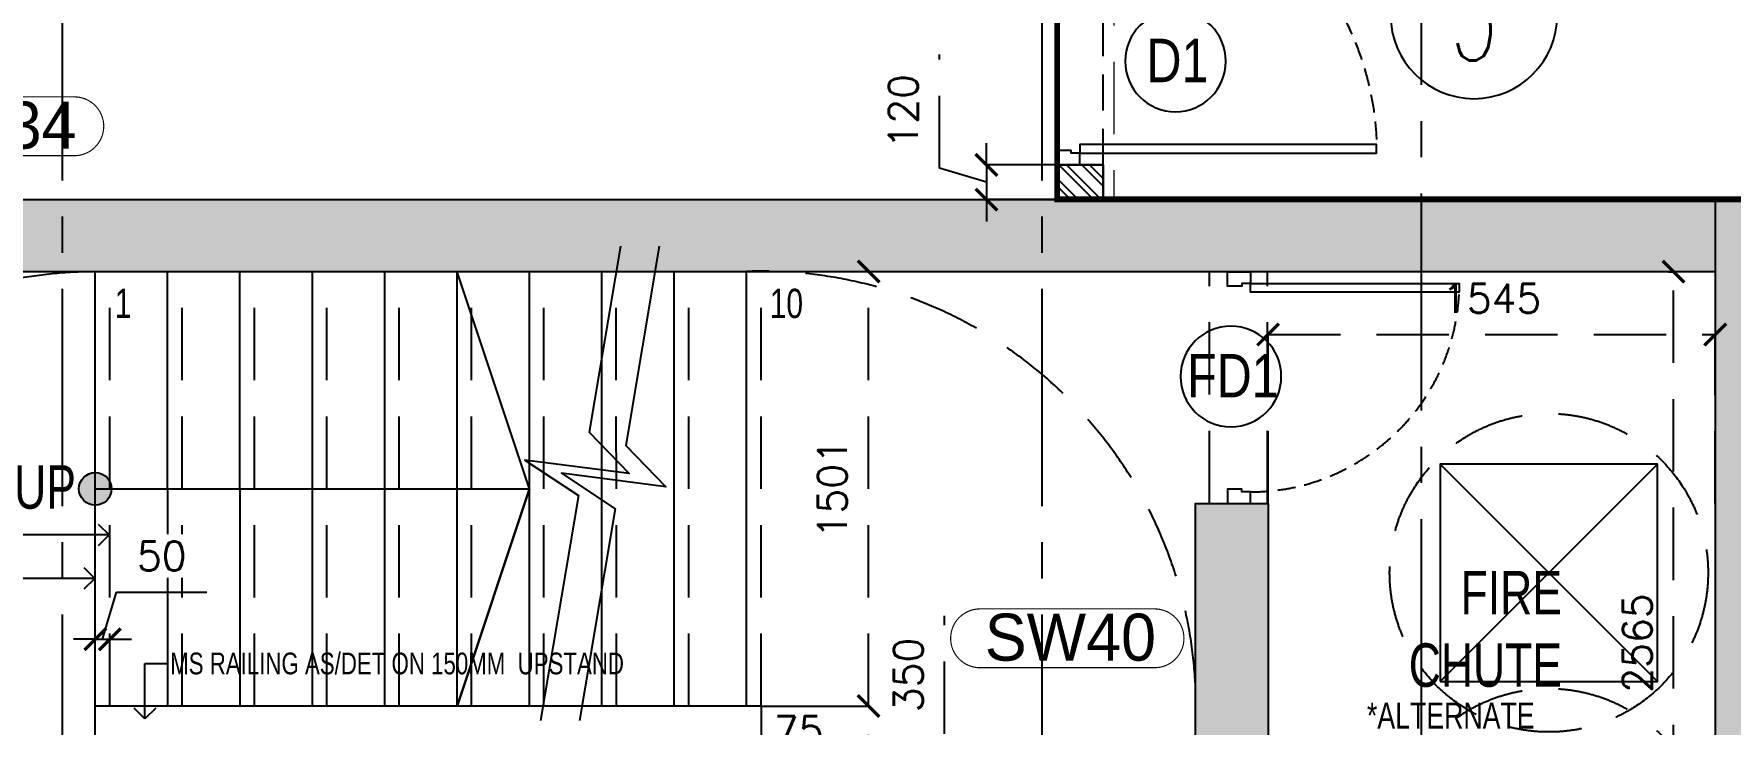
# Model space of a CAD drawing. Header units: millimetres. Extents: x 1135099 to 1230264, y -5736945 to -5695799.
# Drawn here: x 1209802 to 1215662, y -5717186 to -5714802 of the extents above; entities that cross this region are included whole.
import ezdxf
from ezdxf.enums import TextEntityAlignment as Align

# ---------------------------------------------------------------- set-up
doc = ezdxf.new("R2010")
doc.units = ezdxf.units.MM
doc.header["$LTSCALE"] = 1000
doc.header["$MEASUREMENT"] = 0
for name, pattern in [('3BHK-A$0$$1$HIDDEN', [0.375, 0.25, -0.125]), ('3BHK-A$0$AUDIT_D_120904163729-0', [0]), ('3BHK-A$0$HIDDEN', [0.375, 0.25, -0.125]), ('AUDIT_D_120904163729-0', [0]), ('T8 - TYPICAL FLOOR CORE$0$$0$HIDDEN', [0.375, 0.25, -0.125]), ('T8 - TYPICAL FLOOR CORE$0$DASHED2', [0.375, 0.25, -0.125]), ('T8 - TYPICAL FLOOR CORE$0$HIDDEN', [0.375, 0.25, -0.125]), ('T8(T9 IS SIMILAR) - DIMENSION & TEXTING$0$HIDDEN', [0.375, 0.25, -0.125]), ('T8(T9 IS SIMILAR)$0$$0$HIDDEN', [0.375, 0.25, -0.125]), ('T8(T9 IS SIMILAR)$0$HIDDEN', [0.375, 0.25, -0.125]), ('T8_REFUGE COLUMNS$0$CENTER2', [1.125, 0.75, -0.125, 0.125, -0.125])]:
    doc.linetypes.add(name, pattern=pattern)
doc.layers.get('0').update_dxf_attribs({"linetype": 'AUDIT_D_120904163729-0'})
for name, color, linetype in [('3BHK-A$0$$0$A-DOOR-FULL', 2, 'Continuous'), ('3BHK-A$0$A-HATCH -160', 251, '3BHK-A$0$AUDIT_D_120904163729-0'), ('3BHK-A$0$CUT-OUT', 49, 'Continuous'), ('T8 - TYPICAL FLOOR CORE$0$A-DIMENSIONS', 2, 'T8 - TYPICAL FLOOR CORE$0$HIDDEN'), ('T8 - TYPICAL FLOOR CORE$0$A-DOOR-FULL', 2, 'Continuous'), ('T8 - TYPICAL FLOOR CORE$0$A-FINISHED STAIRS', 1, 'Continuous'), ('T8 - TYPICAL FLOOR CORE$0$A-FLAT NOS.', 7, 'Continuous'), ('T8 - TYPICAL FLOOR CORE$0$A-RSP DOOR NO', 4, 'Continuous'), ('T8 - TYPICAL FLOOR CORE$0$A-UNFINISHED STAIRS', 30, 'T8 - TYPICAL FLOOR CORE$0$DASHED2'), ('T8 - TYPICAL FLOOR CORE$0$a-window-no', 125, 'Continuous'), ('T8 - TYPICAL FLOOR CORE$0$A_rail', 253, 'Continuous'), ('T8 - TYPICAL FLOOR CORE$0$B-AR-ANNO-E DECK FLOOR$0$a-text', 4, 'Continuous'), ('T8 - TYPICAL FLOOR CORE$0$HATCH', 8, 'Continuous'), ('T8 - TYPICAL FLOOR CORE$0$STAIRS', 1, 'Continuous'), ('T8(T9 IS SIMILAR) - DIMENSION & TEXTING$0$A-DIMENSIONS', 2, 'T8(T9 IS SIMILAR) - DIMENSION & TEXTING$0$HIDDEN'), ('T8(T9 IS SIMILAR) - DIMENSION & TEXTING$1$a-window-no', 125, 'Continuous'), ('T8(T9 IS SIMILAR)$0$S-BEAM', 20, 'T8(T9 IS SIMILAR)$0$$0$HIDDEN'), ('T8_REFUGE COLUMNS$0$A-CENTERLINE', 193, 'T8_REFUGE COLUMNS$0$CENTER2'), ('T8_REFUGE COLUMNS$1$A-RCC COLS', 3, 'Continuous'), ('T8_TYPICAL COLUMNS$0$A-RCC COLS', 3, 'Continuous')]:
    doc.layers.add(name, color=color, linetype=linetype)
for name, color, linetype, lineweight in [('3BHK-A$0$$1$A-WALL- 160', 6, 'Continuous', 30), ('T8 - TYPICAL FLOOR CORE$0$a-Text', 4, 'Continuous', 0), ('T8(T9 IS SIMILAR)$0$D&W', 8, 'Continuous', 25), ('T8(T9 IS SIMILAR)$0$SCPL BEAM', 191, 'T8(T9 IS SIMILAR)$0$$0$HIDDEN', 13), ('T8_REFUGE COLUMNS$0$A-COLUMN NO size reduce', 81, 'Continuous', 25)]:
    doc.layers.add(name, color=color, linetype=linetype, lineweight=lineweight)
doc.layers.add('A-RERA CARPET AREA', color=30, linetype='Continuous', plot=False)
doc.layers.add('T8_REFUGE COLUMNS$1$COL-HATCH', color=7, linetype='Continuous', lineweight=25, true_color=0xa3a3a3)
doc.styles.add('T8 - TYPICAL FLOOR CORE$0$ARIAL ARROW', font='swisscl.ttf')
doc.styles.add('T8 - TYPICAL FLOOR CORE$0$DIM150', font='SIMPLEX.shx', dxfattribs={"width": 0.6})
doc.styles.add('T8 - TYPICAL FLOOR CORE$0$LODHA STANDERD', font='sanss___.ttf')
doc.styles.add('T8 - TYPICAL FLOOR CORE$0$Romans 1', font='romans.shx', dxfattribs={"height": 100})
doc.styles.add('T8(T9 IS SIMILAR) - DIMENSION & TEXTING$0$Romans 1', font='romans.shx', dxfattribs={"height": 100})
doc.styles.add('T8(T9 IS SIMILAR) - DIMENSION & TEXTING$1$LODHA STANDERD', font='sanss___.ttf')
doc.styles.add('T8_REFUGE COLUMNS$0$STANDARD', font='GOTHIC.TTF')
doc.dimstyles.new('T8 - TYPICAL FLOOR CORE$0$ALPINE S', dxfattribs={"dimscale": 0, "dimtxt": 100, "dimasz": 75, "dimexe": 0, "dimexo": 0, "dimgap": 75, "dimtad": 1, "dimdec": 0, "dimzin": 0, "dimdsep": 46, "dimtxsty": 'T8 - TYPICAL FLOOR CORE$0$Romans 1', "dimblk": 'T8 - TYPICAL FLOOR CORE$0$_ArchTick', "dimcen": 0.09, "dimclrd": 256, "dimclre": 256, "dimclrt": 7, "dimadec": 0, "dimazin": 0, "dimtfac": 1, "dimtdec": 0, "dimtofl": 0, "dimtmove": 1, "dimatfit": 0, "dimldrblk": 'T8 - TYPICAL FLOOR CORE$0$_Open90', "dimfxl": 1, "dimtolj": 1, "dimtzin": 0, "dimarcsym": 0})
doc.dimstyles.new('T8(T9 IS SIMILAR) - DIMENSION & TEXTING$0$ALPINE S', dxfattribs={"dimscale": 0, "dimtxt": 100, "dimasz": 75, "dimexe": 0, "dimexo": 0, "dimgap": 75, "dimtad": 1, "dimdec": 0, "dimzin": 0, "dimdsep": 46, "dimtxsty": 'T8(T9 IS SIMILAR) - DIMENSION & TEXTING$0$Romans 1', "dimblk": 'T8(T9 IS SIMILAR) - DIMENSION & TEXTING$0$_ArchTick', "dimcen": 0.09, "dimclrd": 256, "dimclre": 256, "dimclrt": 7, "dimadec": 0, "dimazin": 0, "dimtfac": 1, "dimtdec": 0, "dimtofl": 0, "dimtmove": 1, "dimatfit": 0, "dimldrblk": 'T8(T9 IS SIMILAR) - DIMENSION & TEXTING$0$_Open90', "dimfxl": 1, "dimtolj": 1, "dimtzin": 0, "dimarcsym": 0})

# ---------------------------------------------------------------- blocks, each defined once
blk = doc.blocks.new('T8(T9 IS SIMILAR) - DIMENSION & TEXTING$1$WINDOW TAG')
at = {"layer": 'T8(T9 IS SIMILAR) - DIMENSION & TEXTING$1$a-window-no'}
blk.add_circle((0, 0), 174.1, dxfattribs=at)
at = {"layer": 'T8(T9 IS SIMILAR) - DIMENSION & TEXTING$1$a-window-no', "style": 'T8(T9 IS SIMILAR) - DIMENSION & TEXTING$1$LODHA STANDERD'}
blk.add_attdef('WINDOW', text='', height=150, dxfattribs=at).set_placement((11.3, 2.8), align=Align.MIDDLE_CENTER)
blk = doc.blocks.new('T8(T9 IS SIMILAR) - DIMENSION & TEXTING$0$_ArchTick')
at = {"color": 0, "linetype": 'ByBlock', "const_width": 0.15}
blk.add_lwpolyline([(-0.5, -0.5), (0.5, 0.5)], dxfattribs=at)
blk = doc.blocks.new('*D276')
at = {"layer": 'T8(T9 IS SIMILAR) - DIMENSION & TEXTING$0$A-DIMENSIONS', "lineweight": -2, "transparency": 16777216}
for p, q in [((1212930.4, -5715266.2), (1212930.4, -5714873.3)), ((1213092.9, -5715255), (1213092.9, -5715180)), ((1213092.9, -5715255), (1213092.9, -5715374.9)), ((1213092.9, -5715314.9), (1212930.4, -5715266.2)), ((1213092.9, -5715374.9), (1213092.9, -5715449.9))]:
    blk.add_line(p, q, dxfattribs=at)
at = {"layer": 'T8(T9 IS SIMILAR) - DIMENSION & TEXTING$0$A-DIMENSIONS', "linetype": 'T8(T9 IS SIMILAR) - DIMENSION & TEXTING$0$HIDDEN', "lineweight": -2, "transparency": 16777216}
for p, q in [((1213337.2, -5715255), (1213092.9, -5715255)), ((1213337.2, -5715374.9), (1213092.9, -5715374.9))]:
    blk.add_line(p, q, dxfattribs=at)
at = {"layer": 'T8(T9 IS SIMILAR) - DIMENSION & TEXTING$0$A-DIMENSIONS', "linetype": 'ByBlock', "lineweight": -2, "transparency": 16777216, "xscale": 75, "yscale": 75, "zscale": 75}
for p, rotation in [((1213092.9, -5715255), 270), ((1213092.9, -5715374.9), 90)]:
    blk.add_blockref('T8(T9 IS SIMILAR) - DIMENSION & TEXTING$0$_ArchTick', p, dxfattribs=dict(at, rotation=rotation))
at = {"layer": 'T8(T9 IS SIMILAR) - DIMENSION & TEXTING$0$A-DIMENSIONS', "color": 7, "linetype": 'ByBlock', "transparency": 16777216, "insert": (1212805.4, -5715069.8), "char_height": 100, "attachment_point": 5, "rotation": 90, "style": 'T8(T9 IS SIMILAR) - DIMENSION & TEXTING$0$Romans 1'}
blk.add_mtext('\\A1;120', dxfattribs=at)
blk = doc.blocks.new('T8(T9 IS SIMILAR) - DIMENSION & TEXTING$0$_Open90')
at = {"color": 0, "linetype": 'ByBlock', "lineweight": -2}
for p, q in [((0, 0), (-1, 0)), ((-0.5, 0.5), (0, 0)), ((0, 0), (-0.5, -0.5))]:
    blk.add_line(p, q, dxfattribs=at)
blk = doc.blocks.new('T8_REFUGE COLUMNS')
at = {"layer": 'T8_REFUGE COLUMNS$1$COL-HATCH', "linetype": 'ByBlock'}
h = blk.add_hatch(color=256, dxfattribs=at)
h.dxf.hatch_style = 1
h.paths.add_polyline_path([(1215612.1, -5715624.9), (1207452.1, -5715624.9), (1207452.1, -5715374.9), (1215612.1, -5715374.9)])
h = blk.add_hatch(color=256, dxfattribs=at)
h.dxf.hatch_style = 1
h.paths.add_polyline_path([(1215612.1, -5719609.9), (1215862.1, -5719609.9), (1215862.1, -5715374.9), (1215612.1, -5715374.9)])
h = blk.add_hatch(color=256, dxfattribs=at)
h.dxf.hatch_style = 1
h.paths.add_polyline_path([(1214067.1, -5718349.9), (1213817.1, -5718349.9), (1213817.1, -5716424.9), (1214067.1, -5716424.9)])
at = {"layer": 'T8_REFUGE COLUMNS$0$A-CENTERLINE'}
for p, q in [((1214597.1, -5722853.5), (1214597.1, -5698299.6)), ((1209902.1, -5728808.5), (1209902.1, -5698573.6)), ((1213287.1, -5728808.5), (1213287.1, -5698573.6))]:
    blk.add_line(p, q, dxfattribs=at)
at = {"layer": 'T8_REFUGE COLUMNS$0$A-COLUMN NO size reduce', "linetype": 'ByBlock', "const_width": 3.9}
for points in [[(1209343.2, -5715223.3, -1), (1209343.2, -5715020.1), (1209943.4, -5715020.1, -1), (1209943.4, -5715223.3)], [(1213072.2, -5716991.9, -1), (1213072.2, -5716788.7), (1213675.1, -5716788.7, -1), (1213675.1, -5716991.9)]]:
    blk.add_lwpolyline(points, format="xyb", close=True, dxfattribs=at)
at = {"layer": 'T8_REFUGE COLUMNS$1$A-RCC COLS', "linetype": 'ByBlock'}
for points in [[(1215612.1, -5715624.9), (1207452.1, -5715624.9), (1207452.1, -5715374.9), (1215612.1, -5715374.9)], [(1215612.1, -5719609.9), (1215862.1, -5719609.9), (1215862.1, -5715374.9), (1215612.1, -5715374.9)], [(1214067.1, -5718349.9), (1213817.1, -5718349.9), (1213817.1, -5716424.9), (1214067.1, -5716424.9)]]:
    blk.add_lwpolyline(points, close=True, dxfattribs=at)
at = {"layer": 'T8_REFUGE COLUMNS$0$A-COLUMN NO size reduce', "linetype": 'ByBlock', "char_height": 162.5, "attachment_point": 1, "style": 'T8_REFUGE COLUMNS$0$STANDARD'}
for s, insert in [('SW34', (1209359.4, -5715036.3)), ('SW40', (1213088.5, -5716805))]:
    blk.add_mtext_dynamic_manual_height_columns(s, width=444.685, gutter_width=500, heights=[0], dxfattribs=dict(at, insert=insert))
blk = doc.blocks.new('T8_TYPICAL COLUMNS')
at = {"layer": 'T8_TYPICAL COLUMNS$0$A-RCC COLS', "linetype": 'ByBlock'}
blk.add_blockref('T8_REFUGE COLUMNS', (0, 0), dxfattribs=at)
blk = doc.blocks.new('*U677')
for points in [[(0, 0), (0, 1025), (30, 1025), (30, 0)], [(-40, 0), (0, 0), (0, -30), (10, -30), (10, -80), (-40, -80)], [(1065, 0), (1025, 0), (1025, -30), (1015, -30), (1015, -80), (1065, -80)]]:
    blk.add_lwpolyline(points, close=True)
at = {"color": 0, "linetype": 'ByBlock', "ltscale": 0.25}
blk.add_arc((-1.5, -0.6), 1026.5, 0.03474, 87.62699, dxfattribs=at)
blk = doc.blocks.new('3BHK-A')
at = {"layer": '3BHK-A$0$A-HATCH -160', "linetype": 'ByBlock'}
h = blk.add_hatch(dxfattribs=at)
h.set_pattern_fill('ANSI32', color=256, scale=150)
h.set_pattern_definition([(45, (-0.65, 934.464), (-39.77475644, 39.77475644), []), (45, (25.864, 934.464), (-39.77475644, 39.77475644), [])])
h.paths.add_polyline_path([(1199047.4, -5715373.6), (1199207.4, -5715373.6), (1199207.4, -5715253.8), (1199047.4, -5715253.8)])
at = {"layer": '3BHK-A$0$$1$A-WALL- 160', "linetype": 'ByBlock', "elevation": -0.5}
blk.add_lwpolyline([(1199207.4, -5715374.9), (1199207.4, -5715255), (1199047.4, -5715255), (1199047.4, -5715374.9)], dxfattribs=at)
at = {"layer": '3BHK-A$0$CUT-OUT', "linetype": '3BHK-A$0$HIDDEN', "ltscale": 0.5, "elevation": -0.5}
blk.add_lwpolyline([(1199207.4, -5715255), (1199047.4, -5715255), (1199047.4, -5714149.9), (1199207.4, -5714149.9)], close=True, dxfattribs=at)
at = {"layer": '3BHK-A$0$$0$A-DOOR-FULL', "linetype": '3BHK-A$0$$1$HIDDEN', "rotation": 90}
blk.add_blockref('*U677', (1199127.4, -5715214.9, -0.5), dxfattribs=at)
blk = doc.blocks.new('*U839')
for points in [[(0, 0), (0, 720.4), (30, 720.4), (30, 0)], [(-40, 0), (0, 0), (0, -30), (10, -30), (10, -80), (-40, -80)], [(760.4, 0), (720.4, 0), (720.4, -30), (710.4, -30), (710.4, -80), (760.4, -80)]]:
    blk.add_lwpolyline(points, close=True)
at = {"color": 0, "linetype": 'ByBlock', "ltscale": 0.25}
blk.add_arc((-1.1, -0.4), 721.5, 0.03474, 87.62699, dxfattribs=at)
blk = doc.blocks.new('T8 - TYPICAL FLOOR CORE$0$WINDOW TAG')
at = {"layer": 'T8 - TYPICAL FLOOR CORE$0$a-window-no'}
blk.add_circle((0, 0), 174.1, dxfattribs=at)
at = {"layer": 'T8 - TYPICAL FLOOR CORE$0$a-window-no', "style": 'T8 - TYPICAL FLOOR CORE$0$LODHA STANDERD'}
blk.add_attdef('WINDOW', text='', height=150, dxfattribs=at).set_placement((11.3, 2.8), align=Align.MIDDLE_CENTER)
blk = doc.blocks.new('T8 - TYPICAL FLOOR CORE$0$A$C29262D9E')
at = {"layer": 'T8 - TYPICAL FLOOR CORE$0$STAIRS'}
h = blk.add_hatch(color=7, dxfattribs=at)
edge = h.paths.add_edge_path()
edge.add_arc((0, 0), 0.075, 0, 360)
at = {"layer": 'T8 - TYPICAL FLOOR CORE$0$STAIRS', "color": 7}
blk.add_circle((0, 0), 0.075, dxfattribs=at)
blk = doc.blocks.new('T8 - TYPICAL FLOOR CORE$0$_ArchTick')
at = {"color": 0, "linetype": 'ByBlock', "const_width": 0.15}
blk.add_lwpolyline([(-0.5, -0.5), (0.5, 0.5)], dxfattribs=at)
blk = doc.blocks.new('*D905')
at = {"layer": 'T8 - TYPICAL FLOOR CORE$0$A-DIMENSIONS', "linetype": 'T8 - TYPICAL FLOOR CORE$0$HIDDEN', "lineweight": -2, "transparency": 16777216}
for p, q in [((1215450.2, -5715624), (1215468.1, -5715624)), ((1215450.2, -5718188.9), (1215468.1, -5718188.9))]:
    blk.add_line(p, q, dxfattribs=at)
at = {"layer": 'T8 - TYPICAL FLOOR CORE$0$A-DIMENSIONS', "lineweight": -2, "transparency": 16777216}
blk.add_line((1215468.1, -5718188.9), (1215468.1, -5715624), dxfattribs=at)
at = {"layer": 'T8 - TYPICAL FLOOR CORE$0$A-DIMENSIONS', "linetype": 'ByBlock', "lineweight": -2, "transparency": 16777216, "xscale": 75, "yscale": 75, "zscale": 75}
for p, rotation in [((1215468.1, -5715624), 90), ((1215468.1, -5718188.9), 270)]:
    blk.add_blockref('T8 - TYPICAL FLOOR CORE$0$_ArchTick', p, dxfattribs=dict(at, rotation=rotation))
at = {"layer": 'T8 - TYPICAL FLOOR CORE$0$A-DIMENSIONS', "color": 7, "linetype": 'ByBlock', "transparency": 16777216, "insert": (1215343.1, -5716906.5), "char_height": 100, "attachment_point": 5, "rotation": 90, "style": 'T8 - TYPICAL FLOOR CORE$0$Romans 1'}
blk.add_mtext('\\A1;2565', dxfattribs=at)
blk = doc.blocks.new('T8 - TYPICAL FLOOR CORE$0$_Open90')
at = {"color": 0, "linetype": 'ByBlock', "lineweight": -2}
for p, q in [((0, 0), (-1, 0)), ((-0.5, 0.5), (0, 0)), ((0, 0), (-0.5, -0.5))]:
    blk.add_line(p, q, dxfattribs=at)
blk = doc.blocks.new('T8 - TYPICAL FLOOR CORE$0$Door-Tag')
at = {"layer": 'T8 - TYPICAL FLOOR CORE$0$A-RSP DOOR NO'}
blk.add_circle((0, 0.0009), 0.16, dxfattribs=at)
at = {"layer": 'T8 - TYPICAL FLOOR CORE$0$A-RSP DOOR NO', "style": 'T8 - TYPICAL FLOOR CORE$0$DIM150', "width": 0.6}
blk.add_attdef('DOOR-NO', text='', height=0.16, dxfattribs=at).set_placement((258.6178, 64.0008), align=Align.MIDDLE_CENTER)
blk = doc.blocks.new('*D849')
at = {"layer": 'T8 - TYPICAL FLOOR CORE$0$A-DIMENSIONS', "linetype": 'T8 - TYPICAL FLOOR CORE$0$HIDDEN', "lineweight": -2, "transparency": 16777216}
for p, q in [((1214067.1, -5716424.9), (1214067.1, -5715841.3)), ((1215612.1, -5716424.9), (1215612.1, -5715841.3))]:
    blk.add_line(p, q, dxfattribs=at)
at = {"layer": 'T8 - TYPICAL FLOOR CORE$0$A-DIMENSIONS', "lineweight": -2, "transparency": 16777216}
blk.add_line((1214067.1, -5715841.3), (1215612.1, -5715841.3), dxfattribs=at)
at = {"layer": 'T8 - TYPICAL FLOOR CORE$0$A-DIMENSIONS', "linetype": 'ByBlock', "lineweight": -2, "transparency": 16777216, "xscale": 75, "yscale": 75, "zscale": 75, "rotation": 180}
blk.add_blockref('T8 - TYPICAL FLOOR CORE$0$_ArchTick', (1214067.1, -5715841.3), dxfattribs=at)
at = {"layer": 'T8 - TYPICAL FLOOR CORE$0$A-DIMENSIONS', "linetype": 'ByBlock', "lineweight": -2, "transparency": 16777216, "xscale": 75, "yscale": 75, "zscale": 75}
blk.add_blockref('T8 - TYPICAL FLOOR CORE$0$_ArchTick', (1215612.1, -5715841.3), dxfattribs=at)
at = {"layer": 'T8 - TYPICAL FLOOR CORE$0$A-DIMENSIONS', "color": 7, "linetype": 'ByBlock', "transparency": 16777216, "insert": (1214839.6, -5715716.3), "char_height": 100, "attachment_point": 5, "style": 'T8 - TYPICAL FLOOR CORE$0$Romans 1'}
blk.add_mtext('\\A1;1545', dxfattribs=at)
blk = doc.blocks.new('*D854')
at = {"layer": 'T8 - TYPICAL FLOOR CORE$0$A-DIMENSIONS', "lineweight": -2, "transparency": 16777216}
for p, q in [((1212240.9, -5717293), (1212165.9, -5717293)), ((1212315.9, -5717293), (1212390.9, -5717293))]:
    blk.add_line(p, q, dxfattribs=at)
at = {"layer": 'T8 - TYPICAL FLOOR CORE$0$A-DIMENSIONS', "linetype": 'T8 - TYPICAL FLOOR CORE$0$HIDDEN', "lineweight": -2, "transparency": 16777216}
for p, q in [((1212240.9, -5717299), (1212240.9, -5717293)), ((1212315.9, -5717299), (1212315.9, -5717293))]:
    blk.add_line(p, q, dxfattribs=at)
at = {"layer": 'T8 - TYPICAL FLOOR CORE$0$A-DIMENSIONS', "linetype": 'ByBlock', "lineweight": -2, "transparency": 16777216, "xscale": 75, "yscale": 75, "zscale": 75}
blk.add_blockref('T8 - TYPICAL FLOOR CORE$0$_ArchTick', (1212240.9, -5717293), dxfattribs=at)
at = {"layer": 'T8 - TYPICAL FLOOR CORE$0$A-DIMENSIONS', "linetype": 'ByBlock', "lineweight": -2, "transparency": 16777216, "xscale": 75, "yscale": 75, "zscale": 75, "rotation": 180}
blk.add_blockref('T8 - TYPICAL FLOOR CORE$0$_ArchTick', (1212315.9, -5717293), dxfattribs=at)
at = {"layer": 'T8 - TYPICAL FLOOR CORE$0$A-DIMENSIONS', "color": 7, "linetype": 'ByBlock', "transparency": 16777216, "insert": (1212445.7, -5717208.9), "char_height": 100, "attachment_point": 5, "style": 'T8 - TYPICAL FLOOR CORE$0$Romans 1'}
blk.add_mtext('\\A1;75', dxfattribs=at)
blk = doc.blocks.new('*D864')
at = {"layer": 'T8 - TYPICAL FLOOR CORE$0$A-DIMENSIONS', "linetype": 'T8 - TYPICAL FLOOR CORE$0$HIDDEN', "lineweight": -2, "transparency": 16777216}
for p, q in [((1212315.9, -5715623.2), (1212687.2, -5715623.2)), ((1212315.9, -5717124.1), (1212687.2, -5717124.1))]:
    blk.add_line(p, q, dxfattribs=at)
at = {"layer": 'T8 - TYPICAL FLOOR CORE$0$A-DIMENSIONS', "lineweight": -2, "transparency": 16777216}
blk.add_line((1212687.2, -5717124.1), (1212687.2, -5715623.2), dxfattribs=at)
at = {"layer": 'T8 - TYPICAL FLOOR CORE$0$A-DIMENSIONS', "linetype": 'ByBlock', "lineweight": -2, "transparency": 16777216, "xscale": 75, "yscale": 75, "zscale": 75}
for p, rotation in [((1212687.2, -5715623.2), 90), ((1212687.2, -5717124.1), 270)]:
    blk.add_blockref('T8 - TYPICAL FLOOR CORE$0$_ArchTick', p, dxfattribs=dict(at, rotation=rotation))
at = {"layer": 'T8 - TYPICAL FLOOR CORE$0$A-DIMENSIONS', "color": 7, "linetype": 'ByBlock', "transparency": 16777216, "insert": (1212562.2, -5716373.7), "char_height": 100, "attachment_point": 5, "rotation": 90, "style": 'T8 - TYPICAL FLOOR CORE$0$Romans 1'}
blk.add_mtext('\\A1;1501', dxfattribs=at)
blk = doc.blocks.new('*D865')
at = {"layer": 'T8 - TYPICAL FLOOR CORE$0$A-DIMENSIONS', "lineweight": -2, "transparency": 16777216}
for p, q in [((1212949.7, -5717220.3), (1212949.7, -5716813.2)), ((1212687.2, -5717124.1), (1212687.2, -5717049.1)), ((1212687.2, -5717474), (1212687.2, -5717124.1)), ((1212687.2, -5717299), (1212949.7, -5717220.3)), ((1212687.2, -5717474), (1212687.2, -5717549))]:
    blk.add_line(p, q, dxfattribs=at)
at = {"layer": 'T8 - TYPICAL FLOOR CORE$0$A-DIMENSIONS', "linetype": 'T8 - TYPICAL FLOOR CORE$0$HIDDEN', "lineweight": -2, "transparency": 16777216}
for p, q in [((1212501.6, -5717124.1), (1212687.2, -5717124.1)), ((1212501.6, -5717474), (1212687.2, -5717474))]:
    blk.add_line(p, q, dxfattribs=at)
at = {"layer": 'T8 - TYPICAL FLOOR CORE$0$A-DIMENSIONS', "linetype": 'ByBlock', "lineweight": -2, "transparency": 16777216, "xscale": 75, "yscale": 75, "zscale": 75}
for p, rotation in [((1212687.2, -5717124.1), 270), ((1212687.2, -5717474), 90)]:
    blk.add_blockref('T8 - TYPICAL FLOOR CORE$0$_ArchTick', p, dxfattribs=dict(at, rotation=rotation))
at = {"layer": 'T8 - TYPICAL FLOOR CORE$0$A-DIMENSIONS', "color": 7, "linetype": 'ByBlock', "transparency": 16777216, "insert": (1212824.7, -5717016.7), "char_height": 100, "attachment_point": 5, "rotation": 90, "style": 'T8 - TYPICAL FLOOR CORE$0$Romans 1'}
blk.add_mtext('\\A1;350', dxfattribs=at)
blk = doc.blocks.new('*D886')
at = {"lineweight": -2, "transparency": 16777216}
for p, q in [((1210040.9, -5716893.6), (1210089.6, -5716731.1)), ((1210089.6, -5716731.1), (1210401.6, -5716731.1)), ((1210015.9, -5716893.6), (1209940.9, -5716893.6)), ((1210015.9, -5716893.6), (1210065.9, -5716893.6)), ((1210065.9, -5716893.6), (1210140.9, -5716893.6))]:
    blk.add_line(p, q, dxfattribs=at)
at = {"linetype": 'T8 - TYPICAL FLOOR CORE$0$HIDDEN', "lineweight": -2, "transparency": 16777216}
for p, q in [((1210015.9, -5717124), (1210015.9, -5716893.6)), ((1210065.9, -5717124), (1210065.9, -5716893.6))]:
    blk.add_line(p, q, dxfattribs=at)
at = {"linetype": 'ByBlock', "lineweight": -2, "transparency": 16777216, "xscale": 75, "yscale": 75, "zscale": 75}
blk.add_blockref('T8 - TYPICAL FLOOR CORE$0$_ArchTick', (1210015.9, -5716893.6), dxfattribs=at)
at = {"linetype": 'ByBlock', "lineweight": -2, "transparency": 16777216, "xscale": 75, "yscale": 75, "zscale": 75, "rotation": 180}
blk.add_blockref('T8 - TYPICAL FLOOR CORE$0$_ArchTick', (1210065.9, -5716893.6), dxfattribs=at)
at = {"color": 7, "linetype": 'ByBlock', "transparency": 16777216, "insert": (1210245.6, -5716606.1), "char_height": 100, "attachment_point": 5, "style": 'T8 - TYPICAL FLOOR CORE$0$Romans 1', "bg_fill": 3, "box_fill_scale": 1.25, "bg_fill_color": 256, "bg_fill_true_color": 13158600, "bg_fill_transparency": 0}
blk.add_mtext('\\A1;50', dxfattribs=at)
blk = doc.blocks.new('T8(T9 IS SIMILAR) - DIMENSION & TEXTING')
at = {"layer": 'T8(T9 IS SIMILAR) - DIMENSION & TEXTING$1$a-window-no'}
ref = blk.add_blockref('T8(T9 IS SIMILAR) - DIMENSION & TEXTING$1$WINDOW TAG', (1213746.1, -5714897), dxfattribs=dict(at, xscale=-1))
ref.add_attrib('WINDOW', 'D1', dxfattribs={"height": 150, "style": 'T8(T9 IS SIMILAR) - DIMENSION & TEXTING$1$LODHA STANDERD', "width": 0.8}).set_placement((1213753, -5714894.2), align=Align.MIDDLE_CENTER)
at = {"layer": 'T8(T9 IS SIMILAR) - DIMENSION & TEXTING$0$A-DIMENSIONS', "linetype": 'ByBlock'}
dim = blk.add_linear_dim(base=(1213092.9, -5715374.9), p1=(1213337.2, -5715255), p2=(1213337.2, -5715374.9), angle=90, dimstyle='T8(T9 IS SIMILAR) - DIMENSION & TEXTING$0$ALPINE S', override={"dimscale": 1, "dimfxl": 5, "dimarcsym": 1}, dxfattribs=at)
dim.commit()
dim.dimension.update_dxf_attribs({"geometry": '*D276', "text_midpoint": (1212805.4, -5715191.2)})
blk = doc.blocks.new('T8 - TYPICAL FLOOR CORE')
at = {"linetype": 'ByBlock'}
for p, q in [((1214662.3, -5716288.9), (1215412.3, -5717038.9)), ((1215412.3, -5716288.9), (1214662.3, -5717038.9))]:
    blk.add_line(p, q, dxfattribs=at)
blk.add_lwpolyline([(1214662.3, -5717038.9), (1215412.3, -5717038.9), (1215412.3, -5716288.9), (1214662.3, -5716288.9)], close=True, dxfattribs=at)
at = {"linetype": 'T8 - TYPICAL FLOOR CORE$0$$0$HIDDEN'}
for centre in [(1215037.3, -5716663.9), (1215037.3, -5717613.9)]:
    blk.add_circle(centre, 550, dxfattribs=at)
at = {"layer": 'T8 - TYPICAL FLOOR CORE$0$A-FINISHED STAIRS'}
for p, q in [((1210015.9, -5717124, 0.4), (1210015.7, -5715624)), ((1210265.9, -5717124, 0.4), (1210265.7, -5715624)), ((1210515.9, -5717124, 0.4), (1210515.7, -5715624)), ((1210765.9, -5717124, 0.4), (1210765.7, -5715624)), ((1211015.9, -5717124, 0.4), (1211015.7, -5715624)), ((1211265.9, -5717124, 0.4), (1211265.7, -5715624)), ((1211515.9, -5717124, 0.4), (1211515.7, -5715624)), ((1211765.9, -5717124, 0.4), (1211765.7, -5715624)), ((1212015.9, -5717124, 0.4), (1212015.7, -5715624)), ((1212265.9, -5717124, 0.4), (1212265.7, -5715624))]:
    blk.add_line(p, q, dxfattribs=at)
at = {"layer": 'T8 - TYPICAL FLOOR CORE$0$A-UNFINISHED STAIRS', "linetype": 'T8 - TYPICAL FLOOR CORE$0$HIDDEN'}
for p, q in [((1210065.9, -5717124, 0.4), (1210065.7, -5715624)), ((1210315.9, -5717124, 0.4), (1210315.7, -5715624)), ((1210565.9, -5717124, 0.4), (1210565.7, -5715624)), ((1210815.9, -5717124, 0.4), (1210815.7, -5715624)), ((1211065.9, -5717124, 0.4), (1211065.7, -5715624)), ((1211315.9, -5717124, 0.4), (1211315.7, -5715624)), ((1211565.9, -5717124, 0.4), (1211565.7, -5715624)), ((1211815.9, -5717124, 0.4), (1211815.7, -5715624)), ((1212065.9, -5717124, 0.4), (1212065.7, -5715624)), ((1212315.9, -5717124, 0.4), (1212315.7, -5715624))]:
    blk.add_line(p, q, dxfattribs=at)
at = {"layer": 'T8 - TYPICAL FLOOR CORE$0$A_rail'}
blk.add_lwpolyline([(1212315.9, -5717474), (1210015.9, -5717474), (1210015.9, -5717124), (1212315.9, -5717124)], close=True, dxfattribs=at)
at = {"layer": 'T8 - TYPICAL FLOOR CORE$0$HATCH', "linetype": 'T8 - TYPICAL FLOOR CORE$0$HIDDEN'}
for centre, radius, start, end in [((1210017.8, -5717128.5), 1504.6, 91.98388, 176.71689), ((1212315.2, -5717125.2), 1502.8, 3.12739, 91.88522)]:
    blk.add_arc(centre, radius, start, end, dxfattribs=at)
at = {"layer": 'T8 - TYPICAL FLOOR CORE$0$STAIRS', "color": 7}
for points in [[(1211829.9, -5715535.7), (1211721.9, -5716177.9), (1211860.3, -5716320.6), (1211499.5, -5716274.5), (1211685.1, -5716396.7), (1211554.3, -5717174)], [(1211963.9, -5715535.7), (1211848.2, -5716223.8), (1211986.5, -5716366.5), (1211625.8, -5716320.4), (1211811.4, -5716442.6), (1211688.3, -5717174)]]:
    blk.add_lwpolyline(points, dxfattribs=at)
at = {"layer": 'T8 - TYPICAL FLOOR CORE$0$STAIRS', "color": 7, "elevation": 0}
blk.add_lwpolyline([(1210015.8, -5716374), (1211515.8, -5716374.1), (1211265.9, -5717124.1), (1211515.8, -5716374.1), (1211265.7, -5715624.1)], dxfattribs=at)
at = {"layer": 'T8 - TYPICAL FLOOR CORE$0$A-DOOR-FULL', "linetype": 'T8 - TYPICAL FLOOR CORE$0$HIDDEN', "rotation": 270}
blk.add_blockref('*U839', (1214007.1, -5715664.2), dxfattribs=at)
at = {"layer": 'T8 - TYPICAL FLOOR CORE$0$A-FLAT NOS.'}
ref = blk.add_blockref('T8 - TYPICAL FLOOR CORE$0$Door-Tag', (1214778.6, -5714736.7), dxfattribs=dict(at, xscale=-1800, yscale=1800, zscale=1800, rotation=180))
ref.add_attrib('DOOR-NO', '3', dxfattribs={"layer": 'T8 - TYPICAL FLOOR CORE$0$A-RSP DOOR NO', "height": 315, "style": 'T8 - TYPICAL FLOOR CORE$0$DIM150', "width": 0.6}).set_placement((1214778.6, -5714736.7), align=Align.MIDDLE_CENTER)
at = {"layer": 'T8 - TYPICAL FLOOR CORE$0$a-window-no'}
ref = blk.add_blockref('T8 - TYPICAL FLOOR CORE$0$WINDOW TAG', (1213938.9, -5715985.9, -0.7), dxfattribs=dict(at, xscale=-1))
ref.add_attrib('WINDOW', 'FD1', dxfattribs={"height": 150, "style": 'T8 - TYPICAL FLOOR CORE$0$LODHA STANDERD', "width": 0.8}).set_placement((1213945.7, -5715983.1, -0.7), align=Align.MIDDLE_CENTER)
at = {"layer": 'T8 - TYPICAL FLOOR CORE$0$B-AR-ANNO-E DECK FLOOR$0$a-text', "xscale": 750, "yscale": 750, "zscale": 750}
blk.add_blockref('T8 - TYPICAL FLOOR CORE$0$A$C29262D9E', (1210015.7, -5716374, -0.2), dxfattribs=at)
at = {"layer": 'T8 - TYPICAL FLOOR CORE$0$a-Text', "linetype": 'ByBlock', "style": 'T8 - TYPICAL FLOOR CORE$0$ARIAL ARROW'}
for s, height, p in [('1', 101.2, (1210082.7, -5715783.6)), ('10', 101.25, (1212345.4, -5715784.2)), ('MS RAILING AS/DET ON 150MM  UPSTAND', 75, (1210274.5, -5717014.7))]:
    blk.add_text(s, height=height, dxfattribs=at).set_placement(p)
at = {"layer": 'T8 - TYPICAL FLOOR CORE$0$a-Text', "linetype": 'ByBlock', "char_height": 150, "width": 821.633, "style": 'T8 - TYPICAL FLOOR CORE$0$ARIAL ARROW'}
for s, insert, attachment_point in [('\\pi316.99285;UP', (1209418.6, -5716444.8), 7), ('FIRE CHUTE', (1215082.6, -5717059.9), 9)]:
    blk.add_mtext(s, dxfattribs=dict(at, insert=insert, attachment_point=attachment_point))
at = {"layer": 'T8 - TYPICAL FLOOR CORE$0$a-Text', "linetype": 'ByBlock', "insert": (1214216.1, -5717112.1), "char_height": 90, "attachment_point": 1, "style": 'T8 - TYPICAL FLOOR CORE$0$ARIAL ARROW'}
blk.add_mtext_dynamic_manual_height_columns('\\pi192.87618;*ALTERNATE \\P\\pi33.22349;CUTOUTS AT EVERY \\P\\pi190.13371;3RD FLOORS \\P\\pi107.38797;STARTING FROM \\P\\pi248.37421;GRND FLR ', width=942.325, gutter_width=500, heights=[0], dxfattribs=at)
at = {"layer": 'T8 - TYPICAL FLOOR CORE$0$A-DIMENSIONS', "linetype": 'ByBlock'}
for base, p1, p2, angle, picture, middle in [((1212687.2, -5715623.2), (1212315.9, -5717124.1), (1212315.9, -5715623.2), 270, '*D864', (1212562.2, -5716373.7)), ((1215468.1, -5715624), (1215450.2, -5718188.9), (1215450.2, -5715624), 90, '*D905', (1215343.1, -5716906.5)), ((1212687.2, -5717124.1), (1212501.6, -5717474), (1212501.6, -5717124.1), 90, '*D865', (1212824.7, -5717145.3))]:
    dim = blk.add_linear_dim(base=base, p1=p1, p2=p2, angle=angle, dimstyle='T8 - TYPICAL FLOOR CORE$0$ALPINE S', override={"dimscale": 1, "dimfxl": 5, "dimarcsym": 1}, dxfattribs=at)
    dim.commit()
    dim.dimension.update_dxf_attribs({"geometry": picture, "text_midpoint": middle})
dim = blk.add_linear_dim(base=(1215612.1, -5715841.3), p1=(1214067.1, -5716424.9), p2=(1215612.1, -5716424.9), dimstyle='T8 - TYPICAL FLOOR CORE$0$ALPINE S', override={"dimscale": 1, "dimfxl": 5, "dimarcsym": 1}, dxfattribs=at)
dim.commit()
dim.dimension.update_dxf_attribs({"geometry": '*D849', "text_midpoint": (1214839.6, -5715716.3)})
dim = blk.add_linear_dim(base=(1212315.9, -5717293), p1=(1212240.9, -5717299), p2=(1212315.9, -5717299), dimstyle='T8 - TYPICAL FLOOR CORE$0$ALPINE S', override={"dimscale": 1, "dimfxl": 5, "dimarcsym": 1}, dxfattribs=at)
dim.commit()
dim.dimension.update_dxf_attribs({"geometry": '*D854', "text_midpoint": (1212445.7, -5717333.9), "dimtype": 128})
blk.add_leader([(1210187.2, -5717168.6), (1210187.2, -5716976.8), (1210268.2, -5716976.8)], dimstyle='T8 - TYPICAL FLOOR CORE$0$ALPINE S', override={"dimscale": 1, "dimfxl": 5, "dimarcsym": 1}, dxfattribs=at)
at = {"linetype": 'ByBlock'}
dim = blk.add_linear_dim(base=(1210065.9, -5716893.6), p1=(1210015.9, -5717124), p2=(1210065.9, -5717124, 0.4), dimstyle='T8 - TYPICAL FLOOR CORE$0$ALPINE S', override={"dimscale": 1, "dimfxl": 5, "dimtfill": 1, "dimarcsym": 1}, dxfattribs=at)
dim.commit()
dim.dimension.update_dxf_attribs({"geometry": '*D886', "text_midpoint": (1210164.6, -5716606.1)})
for points in [[(1210063.8, -5716533), (1209640.9, -5716533)], [(1210013.8, -5716683.2), (1209640.9, -5716683.2)]]:
    blk.add_leader(points, dimstyle='T8 - TYPICAL FLOOR CORE$0$ALPINE S', override={"dimscale": 1, "dimtad": 0, "dimfxl": 5, "dimtfill": 1, "dimarcsym": 1}, dxfattribs=at)
blk = doc.blocks.new('T8(T9 IS SIMILAR)')
at = {"layer": 'T8(T9 IS SIMILAR)$0$D&W', "linetype": 'ByBlock', "xscale": -1}
blk.add_blockref('3BHK-A', (2412544.6, 0, 0.5), dxfattribs=at)
at = {"layer": 'T8(T9 IS SIMILAR)$0$D&W', "linetype": 'ByBlock'}
blk.add_blockref('T8 - TYPICAL FLOOR CORE', (0, 0), dxfattribs=at)
at = {"layer": 'T8(T9 IS SIMILAR)$0$S-BEAM'}
for p, q in [((1213864.9, -5716423.4, -1), (1213864.9, -5715623.4, -1.8)), ((1214064.9, -5716423.4, -1), (1214064.9, -5715623.4, -1.8))]:
    blk.add_line(p, q, dxfattribs=at)
at = {"layer": 'T8(T9 IS SIMILAR)$0$SCPL BEAM', "linetype": 'T8(T9 IS SIMILAR)$0$HIDDEN'}
for p, q in [((1213335, -5714148.6, -0.3), (1213335, -5715373.4, -0.9)), ((1213535, -5714148.6, -0.3), (1213535, -5715373.4, -0.9))]:
    blk.add_line(p, q, dxfattribs=at)
at = {"layer": 'T8(T9 IS SIMILAR)$0$D&W', "linetype": 'ByBlock'}
blk.add_blockref('T8_TYPICAL COLUMNS', (0, 0), dxfattribs=at)

msp = doc.modelspace()

# ---------------------------------------------------------------- linework, layer by layer
at = {"layer": 'A-RERA CARPET AREA', "const_width": 20, "elevation": 0.6}
msp.add_lwpolyline([(1227361.8, -5710698.3), (1227361.8, -5717398.5), (1225911.8, -5717398.6), (1225911.8, -5719523.5), (1222611.9, -5719523.5), (1222611.9, -5717573.5), (1218362, -5717573.5), (1218362, -5718598.6), (1215862.3, -5718598.9), (1215862.3, -5715374), (1213337.2, -5715374), (1213337.2, -5714273.5)], dxfattribs=at)

# ---------------------------------------------------------------- next in the draw order: block references
at = {"linetype": 'ByBlock'}
msp.add_blockref('T8(T9 IS SIMILAR)', (-1.4, 0.2, -0.6), dxfattribs=at)

# ---------------------------------------------------------------- next in the draw order: block references
msp.add_blockref('T8(T9 IS SIMILAR) - DIMENSION & TEXTING', (0, 0), dxfattribs=at)

doc.saveas('drawing.dxf')
